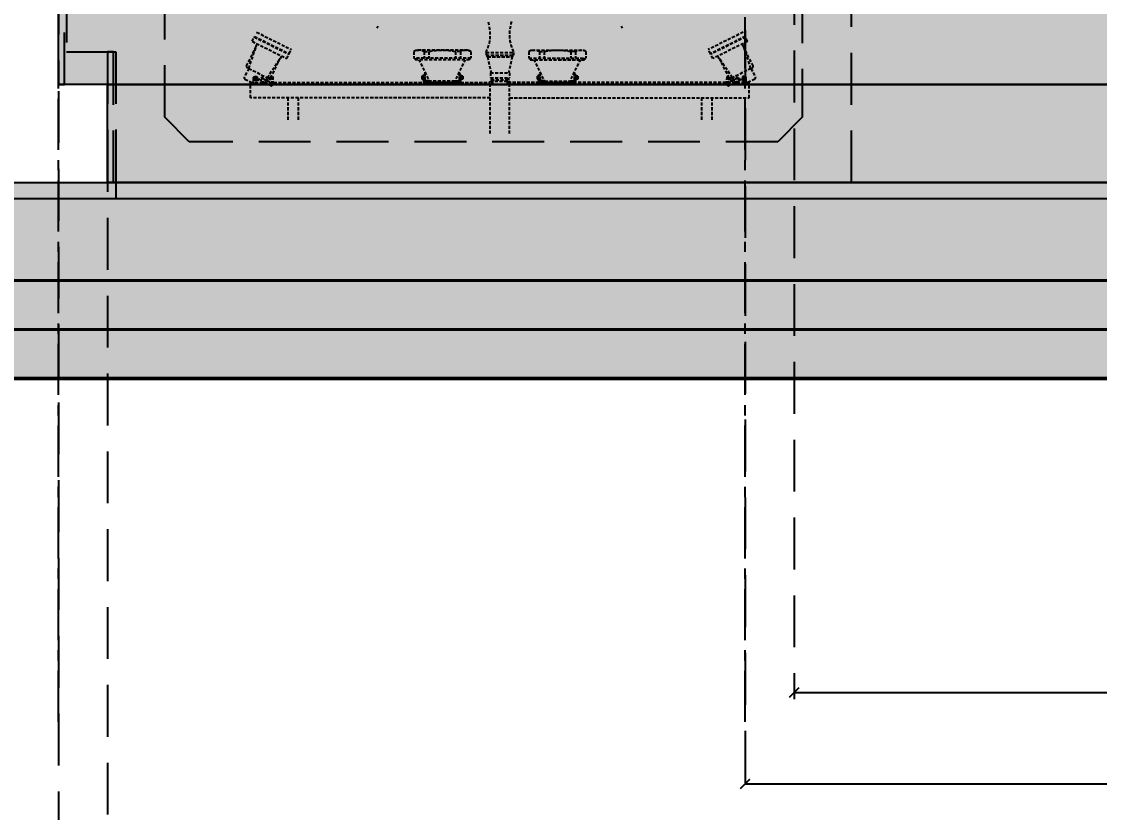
# Model space of a CAD drawing. Header units: inches. Extents: x 50027 to 54188, y -4291 to 1318.
# Drawn here: x 51601 to 51732.9, y 677.1 to 773.9 of the extents above; entities that cross this region are included whole.
import ezdxf

# ---------------------------------------------------------------- set-up
doc = ezdxf.new("R2010")
doc.units = ezdxf.units.IN
doc.linetypes.add('CENTER', pattern=[2, 1.25, -0.25, 0.25, -0.25])
doc.linetypes.add('HIDDEN', pattern=[9.525, 6.35, -3.175])
for name, color, linetype in [('06--LINE-1 HID', 2, 'HIDDEN'), ('06--LINE-3', 3, 'Continuous'), ('IMPIANTO', 155, 'Continuous'), ('PROIETTORI', 175, 'Continuous'), ('ROAD CL', 251, 'CENTER'), ('water hatch', 121, 'Continuous')]:
    doc.layers.add(name, color=color, linetype=linetype)
for name, color, linetype, lineweight in [('06--LINE-4', 4, 'Continuous', 40), ('06--LINE-5', 5, 'Continuous', 50), ('07--DIM-2', 2, 'Continuous', 25)]:
    doc.layers.add(name, color=color, linetype=linetype, lineweight=lineweight)
doc.styles.add('3-16', font='arial.ttf')
doc.dimstyles.new('Copy of 3-8', dxfattribs={"dimscale": 0.4, "dimtxt": 8, "dimasz": 3, "dimexe": 2, "dimexo": 2, "dimgap": 4, "dimtad": 1, "dimdec": 4, "dimzin": 0, "dimdsep": 46, "dimlunit": 4, "dimtxsty": '3-16', "dimblk": 'ARCHTICK', "dimcen": 12, "dimclrd": 1, "dimclre": 252, "dimclrt": 2, "dimadec": 3, "dimazin": 0, "dimtfac": 1, "dimtdec": 4, "dimtofl": 0, "dimtmove": 2, "dimatfit": 3, "dimldrblk": 'AERO', "dimfxl": 0.18, "dimtolj": 1, "dimtzin": 0, "dimarcsym": 1})

# ---------------------------------------------------------------- blocks, each defined once
blk = doc.blocks.new('_ArchTick')
at = {"color": 0, "const_width": 0.15}
blk.add_lwpolyline([(-0.5, -0.5), (0.5, 0.5)], dxfattribs=at)
blk = doc.blocks.new('*D24')
at = {"layer": '07--DIM-2', "color": 252, "linetype": 'HIDDEN', "lineweight": -2, "transparency": 16777216}
for p, q in [((51689.55, 801.44), (51689.55, 679.84)), ((51929.55, 801.44), (51929.55, 679.84))]:
    blk.add_line(p, q, dxfattribs=at)
at = {"layer": '07--DIM-2', "color": 1, "lineweight": -2, "transparency": 16777216}
blk.add_line((51689.55, 680.64), (51929.55, 680.64), dxfattribs=at)
at = {"layer": 'Defpoints', "color": 0, "transparency": 16777216}
for p in [(51689.55, 802.24), (51929.55, 802.24), (51929.55, 680.64)]:
    blk.add_point(p, dxfattribs=at)
at = {"layer": '07--DIM-2', "color": 1, "lineweight": -2, "transparency": 16777216, "xscale": 1.2, "yscale": 1.2, "zscale": 1.2, "rotation": 180}
blk.add_blockref('_ArchTick', (51689.55, 680.64), dxfattribs=at)
at = {"layer": '07--DIM-2', "color": 1, "lineweight": -2, "transparency": 16777216, "xscale": 1.2, "yscale": 1.2, "zscale": 1.2}
blk.add_blockref('_ArchTick', (51929.55, 680.64), dxfattribs=at)
at = {"layer": '07--DIM-2', "color": 2, "transparency": 16777216, "insert": (51809.55, 683.87), "char_height": 3.2, "attachment_point": 5, "style": '3-16'}
blk.add_mtext("\\A1;20'", dxfattribs=at)
blk = doc.blocks.new('AERO')
blk.add_line((0, 0), (-1, 0))
blk.add_lwpolyline([(-0.71, 0.71), (0, 0), (-0.71, -0.71)])
blk = doc.blocks.new('*D52')
at = {"layer": '07--DIM-2', "color": 252, "linetype": 'HIDDEN', "lineweight": -2, "transparency": 16777216}
for p, q in [((51605.55, 765.44), (51605.55, 657.86)), ((52013.55, 765.44), (52013.55, 657.86))]:
    blk.add_line(p, q, dxfattribs=at)
at = {"layer": '07--DIM-2', "color": 1, "lineweight": -2, "transparency": 16777216}
blk.add_line((52013.55, 658.66), (51605.55, 658.66), dxfattribs=at)
at = {"layer": 'Defpoints', "color": 0, "transparency": 16777216}
for p in [(51605.55, 766.24), (52013.55, 766.24), (51605.55, 658.66)]:
    blk.add_point(p, dxfattribs=at)
at = {"layer": '07--DIM-2', "color": 1, "lineweight": -2, "transparency": 16777216, "xscale": 1.2, "yscale": 1.2, "zscale": 1.2, "rotation": 180}
blk.add_blockref('_ArchTick', (51605.55, 658.66), dxfattribs=at)
at = {"layer": '07--DIM-2', "color": 1, "lineweight": -2, "transparency": 16777216, "xscale": 1.2, "yscale": 1.2, "zscale": 1.2}
blk.add_blockref('_ArchTick', (52013.55, 658.66), dxfattribs=at)
at = {"layer": '07--DIM-2', "color": 2, "transparency": 16777216, "insert": (51809.55, 661.9), "char_height": 3.2, "attachment_point": 5, "style": '3-16'}
blk.add_mtext("\\A1;34'", dxfattribs=at)
blk = doc.blocks.new('*D53')
at = {"layer": '07--DIM-2', "color": 252, "linetype": 'HIDDEN', "lineweight": -2, "transparency": 16777216}
for p, q in [((51611.55, 759.44), (51611.55, 670.25)), ((52007.55, 759.44), (52007.55, 670.25))]:
    blk.add_line(p, q, dxfattribs=at)
at = {"layer": '07--DIM-2', "color": 1, "lineweight": -2, "transparency": 16777216}
blk.add_line((51611.55, 671.05), (52007.55, 671.05), dxfattribs=at)
at = {"layer": 'Defpoints', "color": 0, "transparency": 16777216}
for p in [(51611.55, 760.24), (52007.55, 760.24), (52007.55, 671.05)]:
    blk.add_point(p, dxfattribs=at)
at = {"layer": '07--DIM-2', "color": 1, "lineweight": -2, "transparency": 16777216, "xscale": 1.2, "yscale": 1.2, "zscale": 1.2, "rotation": 180}
blk.add_blockref('_ArchTick', (51611.55, 671.05), dxfattribs=at)
at = {"layer": '07--DIM-2', "color": 1, "lineweight": -2, "transparency": 16777216, "xscale": 1.2, "yscale": 1.2, "zscale": 1.2}
blk.add_blockref('_ArchTick', (52007.55, 671.05), dxfattribs=at)
at = {"layer": '07--DIM-2', "color": 2, "transparency": 16777216, "insert": (51809.55, 674.28), "char_height": 3.2, "attachment_point": 5, "style": '3-16'}
blk.add_mtext("\\A1;33'", dxfattribs=at)
blk = doc.blocks.new('*D54')
at = {"layer": '07--DIM-2', "color": 252, "linetype": 'HIDDEN', "lineweight": -2, "transparency": 16777216}
for p, q in [((51695.55, 789.44), (51695.55, 691.02)), ((51923.55, 789.44), (51923.55, 691.02))]:
    blk.add_line(p, q, dxfattribs=at)
at = {"layer": '07--DIM-2', "color": 1, "lineweight": -2, "transparency": 16777216}
blk.add_line((51695.55, 691.82), (51923.55, 691.82), dxfattribs=at)
at = {"layer": 'Defpoints', "color": 0, "transparency": 16777216}
for p in [(51695.55, 790.24), (51923.55, 790.24), (51923.55, 691.82)]:
    blk.add_point(p, dxfattribs=at)
at = {"layer": '07--DIM-2', "color": 1, "lineweight": -2, "transparency": 16777216, "xscale": 1.2, "yscale": 1.2, "zscale": 1.2, "rotation": 180}
blk.add_blockref('_ArchTick', (51695.55, 691.82), dxfattribs=at)
at = {"layer": '07--DIM-2', "color": 1, "lineweight": -2, "transparency": 16777216, "xscale": 1.2, "yscale": 1.2, "zscale": 1.2}
blk.add_blockref('_ArchTick', (51923.55, 691.82), dxfattribs=at)
at = {"layer": '07--DIM-2', "color": 2, "transparency": 16777216, "insert": (51809.55, 695.06), "char_height": 3.2, "attachment_point": 5, "style": '3-16'}
blk.add_mtext("\\A1;19'", dxfattribs=at)
blk = doc.blocks.new('FOUNTAIN')
at = {"layer": 'IMPIANTO', "linetype": 'ByBlock'}
for p, q in [((493, 165.3, -1.1), (549.3, 165.3, -1.1)), ((493, 165.3, -1.1), (493, 159.8, -1.1)), ((493, 159.8, -1.1), (549.3, 159.8, -1.1)), ((496.1, 156.6, -1.1), (546.2, 156.6, -1.1)), ((496.1, 156.6, -1.1), (503.2, 123.9, -1.1)), ((503.2, 159.8, -1.1), (546.2, 159.8, -1.1)), ((546.2, 156.6, -1.1), (539.1, 123.9, -1.1)), ((549.3, 165.3, -1.1), (549.3, 159.8, -1.1)), ((501.8, 123.9, -1.1), (540.6, 123.9, -1.1)), ((501.8, 123.9, -1.1), (501.8, 113.7, -1.1)), ((501.8, 113.7, -1.1), (540.6, 113.7, -1.1)), ((503.2, 113.7, -1.1), (503.2, 109.3, -1.1)), ((539.1, 113.7, -1.1), (539.1, 109.3, -1.1)), ((540.6, 123.9, -1.1), (540.6, 113.7, -1.1)), ((501.3, 107.1, -1.1), (541, 107.1, -1.1)), ((501.3, 0, -1.1), (501.3, 107.1, -1.1)), ((503.2, 109.3, -1.1), (539.1, 109.3, -1.1)), ((504.2, 107.1, -1.1), (504.2, 100.8, -1.1)), ((504.2, 100.8, -1.1), (538.1, 100.8, -1.1)), ((506.1, 109.3, -1.1), (506.1, 100.8, -1.1)), ((536.2, 109.3, -1.1), (536.2, 100.8, -1.1)), ((538.1, 107.1, -1.1), (538.1, 100.8, -1.1)), ((541, 0, -1.1), (541, 107.1, -1.1))]:
    blk.add_line(p, q, dxfattribs=at)
for centre, radius, start, end in [((418.6, 202, -1.1), 83, 333.758, 18.5764), ((623.7, 202, -1.1), 83, 161.4236, 206.242), ((496.1, 158.2, -1.1), 1.62, 90, 270), ((546.2, 158.2, -1.1), 1.62, 270, 90)]:
    blk.add_arc(centre, radius, start, end, dxfattribs=at)
at = {"layer": 'PROIETTORI', "linetype": 'ByBlock'}
for p, q in [((20.8, 197.9, -1.1), (91.8, 162.7, -1.1)), ((25.1, 206.6, -1.1), (96.1, 171.4, -1.1)), ((271, 214.8, -1.1), (273.1, 219.2, -1.1)), ((771.3, 214.8, -1.1), (769.2, 219.2, -1.1)), ((1017.2, 206.6, -1.1), (946.2, 171.4, -1.1)), ((1021.5, 197.9, -1.1), (950.5, 162.7, -1.1)), ((4.7, 137.8, -1.1), (24.3, 177.2, -1.1)), ((9.1, 132.7, -1.1), (26.1, 183.1, -1.1)), ((15.9, 188.1, -1.1), (20.3, 196.9, -1.1)), ((15.9, 188.1, -1.1), (87, 152.9, -1.1)), ((20.3, 196.9, -1.1), (91.3, 161.6, -1.1)), ((1022, 196.9, -1.1), (951, 161.6, -1.1)), ((1026.4, 188.1, -1.1), (955.3, 152.9, -1.1)), ((1033.2, 132.7, -1.1), (1016.2, 183.1, -1.1)), ((1037.6, 137.8, -1.1), (1018, 177.2, -1.1)), ((1026.4, 188.1, -1.1), (1022, 196.9, -1.1)), ((46.9, 113.9, -1.1), (76.8, 157.9, -1.1)), ((87, 152.9, -1.1), (91.3, 161.6, -1.1)), ((91.8, 162.7, -1.1), (96.1, 171.4, -1.1)), ((345.7, 167, -1.1), (345.7, 153.8, -1.1)), ((455.4, 169.7, -1.1), (352.1, 169.7, -1.1)), ((367.1, 167, -1.1), (367.1, 153.8, -1.1)), ((367.1, 167, -1.1), (376.6, 167, -1.1)), ((376.6, 167, -1.1), (376.6, 153.8, -1.1)), ((431, 167, -1.1), (431, 153.8, -1.1)), ((440.6, 167, -1.1), (431, 167, -1.1)), ((440.6, 167, -1.1), (440.6, 153.8, -1.1)), ((462, 167, -1.1), (462, 153.8, -1.1)), ((580.3, 167, -1.1), (580.3, 153.8, -1.1)), ((587, 169.7, -1.1), (690.2, 169.7, -1.1)), ((601.7, 167, -1.1), (601.7, 153.8, -1.1)), ((601.7, 167, -1.1), (611.3, 167, -1.1)), ((611.3, 167, -1.1), (611.3, 153.8, -1.1)), ((665.7, 167, -1.1), (665.7, 153.8, -1.1)), ((675.2, 167, -1.1), (665.7, 167, -1.1)), ((675.2, 167, -1.1), (675.2, 153.8, -1.1)), ((696.6, 167, -1.1), (696.6, 153.8, -1.1)), ((950.5, 162.7, -1.1), (946.2, 171.4, -1.1)), ((955.3, 152.9, -1.1), (951, 161.6, -1.1)), ((995.4, 113.9, -1.1), (965.5, 157.9, -1.1)), ((9.1, 132.7, -1.1), (0.1, 114.6, -1.1)), ((9.1, 132.7, -1.1), (5.9, 134.2, -1.1)), ((9.1, 132.7, -1.1), (46.9, 113.9, -1.1)), ((53.7, 113.5, -1.1), (73.2, 153, -1.1)), ((462, 153.8, -1.1), (345.7, 153.8, -1.1)), ((348.3, 153.8, -1.1), (348.3, 150.1, -1.1)), ((459.3, 150.1, -1.1), (348.3, 150.1, -1.1)), ((380, 102.7, -1.1), (356.8, 150.1, -1.1)), ((427.7, 102.7, -1.1), (450.9, 150.1, -1.1)), ((459.3, 153.8, -1.1), (459.3, 150.1, -1.1)), ((580.3, 153.8, -1.1), (696.6, 153.8, -1.1)), ((583, 153.8, -1.1), (583, 150.1, -1.1)), ((583, 150.1, -1.1), (694, 150.1, -1.1)), ((614.6, 102.7, -1.1), (591.4, 150.1, -1.1)), ((662.3, 102.7, -1.1), (685.5, 150.1, -1.1)), ((694, 153.8, -1.1), (694, 150.1, -1.1)), ((988.6, 113.5, -1.1), (969.1, 153, -1.1)), ((1033.2, 132.7, -1.1), (995.4, 113.9, -1.1)), ((1033.2, 132.7, -1.1), (1036.4, 134.2, -1.1)), ((1033.2, 132.7, -1.1), (1042.2, 114.6, -1.1)), ((1.3, 111, -1.1), (18.8, 102.4, -1.1)), ((19.1, 114.9, -1.1), (22.7, 117.3, -1.1)), ((19.4, 110.7, -1.1), (19.1, 114.9, -1.1)), ((20.4, 110.2, -1.1), (19.4, 110.7, -1.1)), ((21.9, 100.8, -1.1), (34.4, 114.6, -1.1)), ((22.7, 117.3, -1.1), (26.5, 115.4, -1.1)), ((26.8, 111.1, -1.1), (23.3, 108.8, -1.1)), ((26.5, 115.4, -1.1), (26.8, 111.1, -1.1)), ((36.1, 112.2, -1.1), (32.8, 105.5, -1.1)), ((33.2, 104.1, -1.1), (55.7, 113, -1.1)), ((37.5, 112.6, -1.1), (59.9, 101.5, -1.1)), ((40.3, 100.6, -1.1), (38, 115.8, -1.1)), ((46.9, 113.9, -1.1), (44.6, 109.1, -1.1)), ((46.9, 113.9, -1.1), (50.1, 112.3, -1.1)), ((51.7, 115, -1.1), (51.7, 104.4, -1.1)), ((57.1, 113.5, -1.1), (57.4, 114.1, -1.1)), ((60.4, 100.3, -1.1), (57.4, 114.1, -1.1)), ((58.5, 116.4, -1.1), (58.5, 104.4, -1.1)), ((362.3, 116.8, -1.1), (362.5, 117.2, -1.1)), ((362.3, 116.8, -1.1), (362.3, 111.5, -1.1)), ((362.3, 111.5, -1.1), (362.5, 111.1, -1.1)), ((362.5, 117.2, -1.1), (364.8, 117.2, -1.1)), ((362.5, 115.7, -1.1), (364.8, 115.7, -1.1)), ((362.5, 112.6, -1.1), (364.8, 112.6, -1.1)), ((362.5, 111.1, -1.1), (364.8, 111.1, -1.1)), ((364.8, 117.2, -1.1), (364.8, 111.1, -1.1)), ((364.8, 116.8, -1.1), (364.9, 116.8, -1.1)), ((364.8, 111.5, -1.1), (364.9, 111.5, -1.1)), ((364.9, 116.8, -1.1), (364.9, 115.8, -1.1)), ((364.9, 115.8, -1.1), (364.9, 112.5, -1.1)), ((364.9, 112.5, -1.1), (364.9, 111.5, -1.1)), ((365, 111.1, -1.1), (365, 117.2, -1.1)), ((365, 117.2, -1.1), (366.1, 117.2, -1.1)), ((365, 111.1, -1.1), (366.1, 111.1, -1.1)), ((366.1, 104.4, -1.1), (366.1, 120.3, -1.1)), ((366.1, 120.3, -1.1), (368.7, 120.3, -1.1)), ((368.7, 107, -1.1), (368.7, 120.3, -1.1)), ((369, 108.9, -1.1), (369, 125.1, -1.1)), ((438.6, 108.9, -1.1), (438.6, 125.1, -1.1)), ((438.9, 107, -1.1), (438.9, 120.3, -1.1)), ((441.5, 120.3, -1.1), (438.9, 120.3, -1.1)), ((441.5, 104.4, -1.1), (441.5, 120.3, -1.1)), ((442.6, 117.2, -1.1), (441.5, 117.2, -1.1)), ((442.6, 111.1, -1.1), (441.5, 111.1, -1.1)), ((442.6, 111.1, -1.1), (442.6, 117.2, -1.1)), ((442.8, 116.8, -1.1), (442.7, 116.8, -1.1)), ((442.7, 116.8, -1.1), (442.7, 115.8, -1.1)), ((442.7, 115.8, -1.1), (442.7, 112.5, -1.1)), ((442.7, 112.5, -1.1), (442.7, 111.5, -1.1)), ((442.8, 111.5, -1.1), (442.7, 111.5, -1.1)), ((442.8, 117.2, -1.1), (442.8, 111.1, -1.1)), ((445.2, 117.2, -1.1), (442.8, 117.2, -1.1)), ((445.2, 115.7, -1.1), (442.8, 115.7, -1.1)), ((445.2, 112.6, -1.1), (442.8, 112.6, -1.1)), ((445.2, 111.1, -1.1), (442.8, 111.1, -1.1)), ((445.4, 116.8, -1.1), (445.2, 117.2, -1.1)), ((445.4, 111.5, -1.1), (445.2, 111.1, -1.1)), ((445.4, 116.8, -1.1), (445.4, 111.5, -1.1)), ((596.9, 116.8, -1.1), (597.1, 117.2, -1.1)), ((596.9, 116.8, -1.1), (596.9, 111.5, -1.1)), ((596.9, 111.5, -1.1), (597.1, 111.1, -1.1)), ((597.1, 117.2, -1.1), (599.5, 117.2, -1.1)), ((597.1, 115.7, -1.1), (599.5, 115.7, -1.1)), ((597.1, 112.6, -1.1), (599.5, 112.6, -1.1)), ((597.1, 111.1, -1.1), (599.5, 111.1, -1.1)), ((599.5, 117.2, -1.1), (599.5, 111.1, -1.1)), ((599.5, 116.8, -1.1), (599.6, 116.8, -1.1)), ((599.5, 111.5, -1.1), (599.6, 111.5, -1.1)), ((599.6, 116.8, -1.1), (599.6, 115.8, -1.1)), ((599.6, 115.8, -1.1), (599.6, 112.5, -1.1)), ((599.6, 112.5, -1.1), (599.6, 111.5, -1.1)), ((599.7, 111.1, -1.1), (599.7, 117.2, -1.1)), ((599.7, 117.2, -1.1), (600.8, 117.2, -1.1)), ((599.7, 111.1, -1.1), (600.8, 111.1, -1.1)), ((600.8, 104.4, -1.1), (600.8, 120.3, -1.1)), ((600.8, 120.3, -1.1), (603.4, 120.3, -1.1)), ((603.4, 107, -1.1), (603.4, 120.3, -1.1)), ((603.7, 108.9, -1.1), (603.7, 125.1, -1.1)), ((673.3, 108.9, -1.1), (673.3, 125.1, -1.1)), ((673.6, 107, -1.1), (673.6, 120.3, -1.1)), ((676.2, 120.3, -1.1), (673.6, 120.3, -1.1)), ((676.2, 104.4, -1.1), (676.2, 120.3, -1.1)), ((677.3, 117.2, -1.1), (676.2, 117.2, -1.1)), ((677.3, 111.1, -1.1), (676.2, 111.1, -1.1)), ((677.3, 111.1, -1.1), (677.3, 117.2, -1.1)), ((677.5, 116.8, -1.1), (677.4, 116.8, -1.1)), ((677.4, 116.8, -1.1), (677.4, 115.8, -1.1)), ((677.4, 115.8, -1.1), (677.4, 112.5, -1.1)), ((677.4, 112.5, -1.1), (677.4, 111.5, -1.1)), ((677.5, 111.5, -1.1), (677.4, 111.5, -1.1)), ((677.5, 117.2, -1.1), (677.5, 111.1, -1.1)), ((679.8, 117.2, -1.1), (677.5, 117.2, -1.1)), ((679.8, 115.7, -1.1), (677.5, 115.7, -1.1)), ((679.8, 112.6, -1.1), (677.5, 112.6, -1.1)), ((679.8, 111.1, -1.1), (677.5, 111.1, -1.1)), ((680.1, 116.8, -1.1), (679.8, 117.2, -1.1)), ((680.1, 111.5, -1.1), (679.8, 111.1, -1.1)), ((680.1, 116.8, -1.1), (680.1, 111.5, -1.1)), ((981.9, 100.3, -1.1), (984.9, 114.1, -1.1)), ((1004.8, 112.6, -1.1), (982.4, 101.5, -1.1)), ((983.8, 116.4, -1.1), (983.8, 104.4, -1.1)), ((985.2, 113.5, -1.1), (984.9, 114.1, -1.1)), ((1009.1, 104.1, -1.1), (986.6, 113, -1.1)), ((990.6, 115, -1.1), (990.6, 104.4, -1.1)), ((995.4, 113.9, -1.1), (992.2, 112.3, -1.1)), ((995.4, 113.9, -1.1), (997.7, 109.1, -1.1)), ((1002, 100.6, -1.1), (1004.3, 115.8, -1.1)), ((1006.3, 112.2, -1.1), (1009.5, 105.5, -1.1)), ((1020.4, 100.8, -1.1), (1007.9, 114.6, -1.1)), ((1015.8, 115.4, -1.1), (1015.5, 111.1, -1.1)), ((1015.5, 111.1, -1.1), (1019, 108.8, -1.1)), ((1019.6, 117.3, -1.1), (1015.8, 115.4, -1.1)), ((1023.2, 114.9, -1.1), (1019.6, 117.3, -1.1)), ((1021.9, 110.2, -1.1), (1022.9, 110.7, -1.1)), ((1022.9, 110.7, -1.1), (1023.2, 114.9, -1.1)), ((1041, 111, -1.1), (1023.5, 102.4, -1.1)), ((441.5, 104.4, -1.1), (366.1, 104.4, -1.1)), ((438.9, 107, -1.1), (368.7, 107, -1.1)), ((377.5, 107.8, -1.1), (370.1, 107.8, -1.1)), ((425.8, 101.5, -1.1), (381.9, 101.5, -1.1)), ((430.2, 107.8, -1.1), (437.6, 107.8, -1.1)), ((600.8, 104.4, -1.1), (676.2, 104.4, -1.1)), ((603.4, 107, -1.1), (673.6, 107, -1.1)), ((612.1, 107.8, -1.1), (604.7, 107.8, -1.1)), ((616.5, 101.5, -1.1), (660.4, 101.5, -1.1)), ((664.8, 107.8, -1.1), (672.2, 107.8, -1.1)), ((88.9, 72.7, -1.1), (88.9, 27.7, -1.1)), ((110.1, 72.7, -1.1), (110.1, 27.7, -1.1)), ((932.2, 72.7, -1.1), (932.2, 27.7, -1.1)), ((953.4, 72.7, -1.1), (953.4, 27.7, -1.1))]:
    blk.add_line(p, q, dxfattribs=at)
at = {"layer": 'PROIETTORI', "linetype": 'ByBlock', "elevation": -1.1}
for points in [[(54.7, 100.5), (53.2, 99.3), (53.6, 117.3), (55.4, 116.6), (57, 97.9), (56.6, 99.9)], [(987.6, 100.5), (989.1, 99.3), (988.7, 117.3), (986.9, 116.6), (985.3, 97.9), (985.7, 99.9)]]:
    blk.add_lwpolyline(points, close=True, dxfattribs=at)
for points in [[(501.3, 72.7), (12.5, 72.7), (12.5, 104.4), (501.3, 104.4)], [(541, 72.7), (1029.8, 72.7), (1029.8, 104.4), (541, 104.4)]]:
    blk.add_lwpolyline(points, dxfattribs=at)
at = {"layer": 'PROIETTORI', "linetype": 'ByBlock'}
for centre in [(55.1, 98.6, -1.1), (987.2, 98.6, -1.1)]:
    blk.add_circle(centre, 1.72, dxfattribs=at)
for centre, radius, start, end in [((356.4, 146.7, -1.1), 23, 62.255, 117.745), ((352.2, 160.3, -1.1), 9.38, 89.5087, 134.0941), ((403.8, 28.1, -1.1), 141.5, 78.9112, 101.0888), ((451.3, 146.7, -1.1), 23, 62.255, 117.745), ((455.4, 160.3, -1.1), 9.38, 45.9059, 90.4913), ((591, 146.7, -1.1), 23, 62.255, 117.745), ((586.9, 160.3, -1.1), 9.38, 89.5087, 134.0941), ((638.5, 28.1, -1.1), 141.5, 78.9112, 101.0888), ((685.9, 146.7, -1.1), 23, 62.255, 117.745), ((690.1, 160.3, -1.1), 9.38, 45.9059, 90.4913), ((7.1, 136.6, -1.1), 2.64, 153.6272, 243.6272), ((1035.2, 136.6, -1.1), 2.64, 296.3728, 26.3728), ((2.5, 113.4, -1.1), 2.64, 153.6272, 243.6272), ((23, 113, -1.1), 2.64, 288.72, 214.5833), ((23, 113, -1.1), 1.59, 334.0617, 154.0617), ((35.6, 117, -1.1), 2.64, 243.6272, 333.6272), ((37, 111.7, -1.1), 1.06, 63.6272, 153.6272), ((51.3, 114.7, -1.1), 2.64, 243.6272, 333.6272), ((56.1, 113.9, -1.1), 1.06, 243.6272, 333.6272), ((363.6, 116.5, -1.1), 1.35, 145.6158, 214.3842), ((367.3, 114.2, -1.1), 5.05, 162.412, 197.588), ((363.6, 111.9, -1.1), 1.35, 145.6158, 214.3842), ((366.1, 111.1, -1.1), 0.019, 214.516, 18.817), ((441.6, 111.1, -1.1), 0.019, 161.183, 325.484), ((444, 116.5, -1.1), 1.35, 325.6158, 34.3842), ((440.3, 114.2, -1.1), 5.05, 342.412, 17.588), ((444, 111.9, -1.1), 1.35, 325.6158, 34.3842), ((598.3, 116.5, -1.1), 1.35, 145.6158, 214.3842), ((602, 114.2, -1.1), 5.05, 162.412, 197.588), ((598.3, 111.9, -1.1), 1.35, 145.6158, 214.3842), ((600.7, 111.1, -1.1), 0.019, 214.516, 18.817), ((676.2, 111.1, -1.1), 0.019, 161.183, 325.484), ((678.7, 116.5, -1.1), 1.35, 325.6158, 34.3842), ((675, 114.2, -1.1), 5.05, 342.412, 17.588), ((678.7, 111.9, -1.1), 1.35, 325.6158, 34.3842), ((986.2, 113.9, -1.1), 1.06, 206.3728, 296.3728), ((991, 114.7, -1.1), 2.64, 206.3728, 296.3728), ((1006.7, 117, -1.1), 2.64, 206.3728, 296.3728), ((1005.3, 111.7, -1.1), 1.06, 26.3728, 116.3728), ((1019.4, 113, -1.1), 2.64, 325.4167, 251.28), ((1019.4, 113, -1.1), 1.59, 25.9383, 205.9383), ((1039.8, 113.4, -1.1), 2.64, 296.3728, 26.3728), ((33.7, 105.1, -1.1), 1.06, 153.6272, 243.6272), ((59.4, 100.6, -1.1), 1.06, 345.6297, 63.6272), ((370.1, 108.9, -1.1), 1.06, 180, 270), ((381.9, 103.6, -1.1), 2.11, 206.0647, 270), ((425.8, 103.6, -1.1), 2.11, 270, 333.9353), ((437.6, 108.9, -1.1), 1.06, 270, 0), ((604.7, 108.9, -1.1), 1.06, 180, 270), ((616.5, 103.6, -1.1), 2.11, 206.0647, 270), ((660.4, 103.6, -1.1), 2.11, 270, 333.9353), ((672.2, 108.9, -1.1), 1.06, 270, 0), ((982.9, 100.6, -1.1), 1.06, 116.3728, 194.3703), ((1008.6, 105.1, -1.1), 1.06, 296.3728, 26.3728)]:
    blk.add_arc(centre, radius, start, end, dxfattribs=at)
for points, knots in [([(21.5, 113.7, -1.1), (21.3, 113, -1.1), (21.1, 112.6, -1.1), (20.8, 111.6, -1.1), (20.6, 110.9, -1.1), (20.1, 109.1, -1.1), (19.8, 108.1, -1.1), (19.4, 106.2, -1.1), (19.2, 105.4, -1.1), (19, 103.4, -1.1), (18.9, 102.3, -1.1), (18.8, 99.9, -1.1), (18.9, 98.7, -1.1), (19.2, 117.1, -1.1), (19.2, 116.8, -1.1), (23.5, 104.4, -1.1)], [0, 0, 0, 0, 2.046107, 2.046107, 6.138321, 6.138321, 11.916812, 11.916812, 16.054552, 16.054552, 21.748352, 21.748352, 27.442153, 27.442153, 29.191208, 29.191208, 29.191208, 29.191208]), ([(24.4, 112.4, -1.1), (23.5, 109.6, -1.1), (21.7, 104, -1.1), (22, 117.7, -1.1), (27.5, 104.4, -1.1)], [0, 0, 0, 0, 16.740656, 33.286525, 33.286525, 33.286525, 33.286525]), ([(1017.9, 112.4, -1.1), (1018.8, 109.6, -1.1), (1020.6, 104, -1.1), (1020.3, 117.7, -1.1), (1014.9, 104.4, -1.1)], [0, 0, 0, 0, 16.740656, 33.286525, 33.286525, 33.286525, 33.286525]), ([(1020.8, 113.7, -1.1), (1021.1, 113, -1.1), (1021.2, 112.6, -1.1), (1021.5, 111.6, -1.1), (1021.7, 110.9, -1.1), (1022.2, 109.1, -1.1), (1022.5, 108.1, -1.1), (1022.9, 106.2, -1.1), (1023.1, 105.4, -1.1), (1023.3, 103.4, -1.1), (1023.4, 102.3, -1.1), (1023.5, 99.9, -1.1), (1023.4, 98.7, -1.1), (1023.1, 117.1, -1.1), (1023.1, 116.8, -1.1), (1018.8, 104.4, -1.1)], [0, 0, 0, 0, 2.046107, 2.046107, 6.138321, 6.138321, 11.916812, 11.916812, 16.054552, 16.054552, 21.748352, 21.748352, 27.442153, 27.442153, 29.191208, 29.191208, 29.191208, 29.191208])]:
    blk.add_open_spline(points, degree=3, knots=knots, dxfattribs=at)

msp = doc.modelspace()

# ---------------------------------------------------------------- hatches: boundary and pattern name
at = {"layer": 'water hatch'}
h = msp.add_hatch(color=256, dxfattribs=at)
h.dxf.hatch_style = 1
h.set_gradient(color1=(132, 132, 132), one_color=1, tint=1, name='CYLINDER')
h.paths.add_polyline_path([(51611.55147, 766.2442), (52007.55147, 766.2442), (52007.55147, 754.2442), (51611.55147, 754.2442)])
h.paths.add_polyline_path([(51605.55147, 790.2442), (52013.55147, 790.2442), (52013.55147, 766.2442), (51605.55147, 766.2442)])
h = msp.add_hatch(color=256, dxfattribs=at)
h.dxf.hatch_style = 1
h.set_gradient(color1=(173, 173, 173), color2=(163, 163, 163), one_color=1, tint=0.64, name='INVCYLINDER')
h.paths.add_polyline_path([(51569.55147, 754.2442), (52049.55147, 754.2442), (52049.55147, 752.2442), (51569.55147, 752.2442)])
h = msp.add_hatch(dxfattribs=at)
h.set_pattern_fill('GRASS', color=62, scale=0.05)
h.set_pattern_definition([(90, (-2543.1744, 4597.8953), (-0.898025612, 0.898025612), [0.238125, -1.557926224]), (45, (-2543.1744, 4597.8953), (-0.898025612, 0.898025612), [0.238125, -1.031875]), (135, (-2543.1744, 4597.8953), (-0.898025612, -0.898025612), [0.238125, -1.031875])])
h.paths.add_polyline_path([(51569.55147, 752.2442), (51491.55147, 742.24418), (52127.55137, 742.2442), (52049.55147, 752.2442)])
h = msp.add_hatch(color=256, dxfattribs=at)
h.dxf.hatch_style = 1
h.set_gradient(color1=(173, 173, 173), color2=(163, 163, 163), one_color=1, tint=0.64, name='INVCYLINDER')
h.paths.add_polyline_path([(51485.55147, 742.2442), (52133.55147, 742.2442), (52133.55147, 736.2442), (51485.55147, 736.2442)])
h = msp.add_hatch(color=256, dxfattribs=at)
h.dxf.hatch_style = 1
h.set_gradient(color1=(173, 173, 173), color2=(163, 163, 163), one_color=1, tint=0.64, name='INVCYLINDER')
h.paths.add_polyline_path([(51413.55147, 736.2442), (52205.55147, 736.2442), (52205.55147, 730.2442), (51413.55147, 730.2442)])

# ---------------------------------------------------------------- linework, layer by layer
at = {"layer": '06--LINE-1 HID', "color": 150}
for points in [[(51702.55147, 754.2442), (51702.55147, 823.2442), (51690.55147, 823.2442), (51690.55147, 806.2442), (51696.55147, 806.2442), (51696.55147, 762.2442), (51693.55147, 759.2442), (51621.55147, 759.2442), (51618.55147, 762.2442), (51618.55147, 787.2442), (51606.55147, 787.2442), (51606.55147, 770.2442), (51612.55147, 770.2442), (51612.55147, 754.2442)], [(51606.30147, 788.2442), (51605.55147, 788.2442), (51605.55147, 766.2442), (51606.30147, 766.2442)], [(51612.30147, 770.2442), (51611.55147, 770.2442), (51611.55147, 754.2442), (51612.30147, 754.2442)], [(51612.55147, 754.2442), (51612.55147, 752.2442), (51575.55147, 752.2442), (51575.55147, 754.2442)]]:
    msp.add_lwpolyline(points, close=True, dxfattribs=at)
at = {"layer": '06--LINE-3'}
for points in [[(51605.55147, 790.2442), (52013.55147, 790.2442), (52013.55147, 766.2442), (51605.55147, 766.2442)], [(51611.55147, 766.2442), (52007.55147, 766.2442), (52007.55147, 754.2442), (51611.55147, 754.2442)], [(51569.55147, 754.2442), (52049.55147, 754.2442), (52049.55147, 752.2442), (51569.55147, 752.2442)], [(51569.55147, 752.2442), (51491.55147, 742.24418), (52127.55137, 742.2442), (52049.55147, 752.2442)]]:
    msp.add_lwpolyline(points, close=True, dxfattribs=at)
at = {"layer": '06--LINE-4'}
for points in [[(51485.55147, 742.2442), (52133.55147, 742.2442), (52133.55147, 736.2442), (51485.55147, 736.2442)], [(51413.55147, 736.2442), (52205.55147, 736.2442), (52205.55147, 730.2442), (51413.55147, 730.2442)]]:
    msp.add_lwpolyline(points, close=True, dxfattribs=at)
at = {"layer": '06--LINE-5'}
msp.add_line((51173.46549, 730.2442), (52445.63744, 730.2442), dxfattribs=at)
at = {"layer": 'ROAD CL', "ltscale": 5}
for p, q in [((51605.55147, 688.2442), (51605.55147, 1318.19728)), ((51689.55147, 688.2442), (51689.55147, 1318.19728)), ((51173.46549, 754.2442), (52445.63744, 754.2442)), ((51173.46549, 742.2442), (52445.63744, 742.2442)), ((51173.46549, 736.2442), (52445.63744, 736.2442))]:
    msp.add_line(p, q, dxfattribs=at)

# ---------------------------------------------------------------- block references
at = {"linetype": 'HIDDEN', "xscale": 0.0600000000000015, "yscale": 0.0600000000000015, "zscale": 0.0600000000000015}
msp.add_blockref('FOUNTAIN', (51628.28228, 760.24419, 0.0677), dxfattribs=at)

# ---------------------------------------------------------------- dimensions: what is measured, and where the dimension line sits
at = {"layer": '07--DIM-2'}
for base, p1, p2, picture, middle in [((51929.55147, 680.63654), (51689.55147, 802.2442), (51929.55147, 802.2442), '*D24', (51809.55147, 683.87037)), ((51923.55147, 691.82394), (51695.55147, 790.2442), (51923.55147, 790.2442), '*D54', (51809.55147, 695.05777)), ((51605.55147, 658.66129), (52013.55147, 766.2442), (51605.55147, 766.2442), '*D52', (51809.55147, 661.89621)), ((52007.55147, 671.04733), (51611.55147, 760.2442), (52007.55147, 760.2442), '*D53', (51809.55147, 674.28225))]:
    dim = msp.add_linear_dim(base=base, p1=p1, p2=p2, dimstyle='Copy of 3-8', dxfattribs=at)
    dim.commit()
    dim.dimension.update_dxf_attribs({"geometry": picture, "text_midpoint": middle})

doc.saveas('drawing.dxf')
